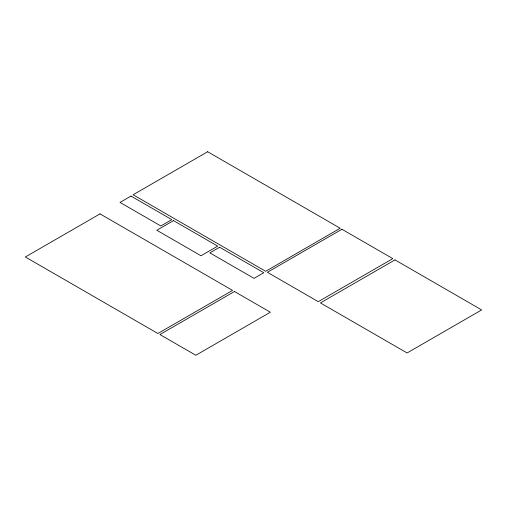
<?xml version="1.0" encoding="UTF-8"?>
<svg xmlns="http://www.w3.org/2000/svg" width="507" height="507" viewBox="0 0 507 507"><rect width="100%" height="100%" fill="white"/><g stroke="black" fill="none" stroke-linecap="round" stroke-linejoin="round"><path stroke-width="0.76" d="M100.018 213.878L25.35 256.986L157.886 333.505L232.555 290.397L100.018 213.878M131.002 196.082L120.026 202.42L160.839 225.983L171.816 219.645L131.002 196.082M207.655 151.732L133.107 194.77L265.643 271.289L340.191 228.251L207.655 151.732M173.521 220.627L156.821 230.267L200.994 255.769L217.687 246.129L173.521 220.627M219.62 247.232L209.854 252.866L254.026 278.368L263.786 272.734L219.62 247.232M341.94 229.259L267.385 272.297L318.257 301.665L392.805 258.627L341.94 229.259M234.475 291.506L159.92 334.544L195.816 355.268L270.364 312.23L234.475 291.506M394.985 259.882L320.43 302.926L407.102 352.961L481.65 309.923L394.985 259.882"/></g></svg>
